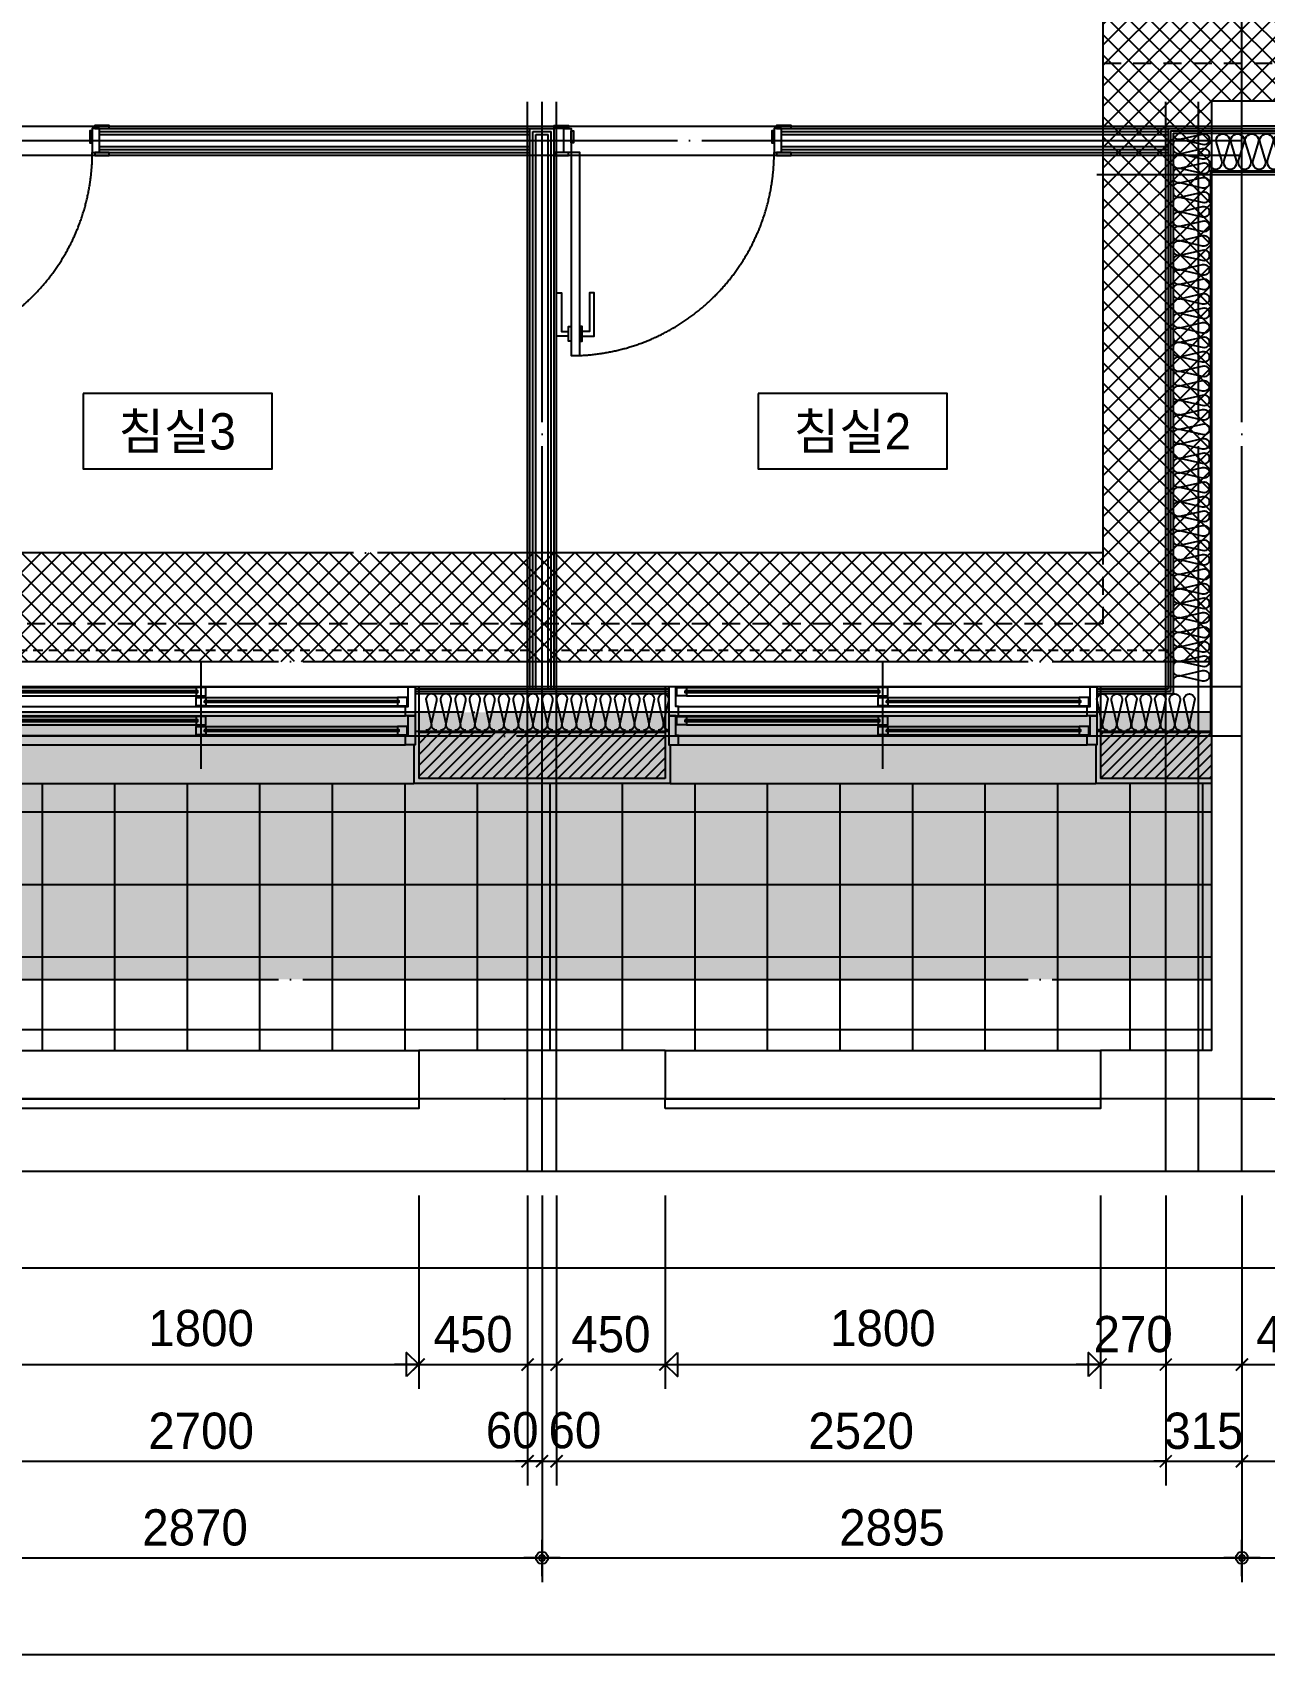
# Model space of a CAD drawing. Header units: millimetres. Extents: x -24416 to 92204, y -190080 to 23760.
# Drawn here: x 14133 to 19229, y -120941 to -114228 of the extents above; entities that cross this region are included whole.
import ezdxf
from ezdxf.enums import TextEntityAlignment as Align

# ---------------------------------------------------------------- set-up
doc = ezdxf.new("R2010")
doc.units = ezdxf.units.MM
doc.header["$LTSCALE"] = 50
for name, pattern in [('AUDIT_D_220706163347-0', [0]), ('CEN', [62, 60, -1, 0, -1]), ('H', [1.3, 0.8, -0.5]), ('HID', [2.5, 1.5, -1]), ('평면도(기준)$0$CENTER2', [16.25, 15, -0.5, 0.25, -0.5])]:
    doc.linetypes.add(name, pattern=pattern)
doc.layers.get('defpoints').update_dxf_attribs({"color": 139})
for name, color, linetype in [('A_HAT', 8, 'Continuous'), ('AA-XXXX-DIMS', 7, 'Continuous'), ('AA-단열-바닥-욕실', 30, 'Continuous'), ('ARDM', 7, 'Continuous'), ('CEN_CON', 1, 'CEN'), ('CEN_WALL', 12, 'CEN'), ('CONC', 2, 'Continuous'), ('dan1', 7, 'HID'), ('DIM', 7, 'AUDIT_D_220706163347-0'), ('ELE3_CON', 7, 'Continuous'), ('ELE4', 4, 'Continuous'), ('ETC', 6, 'Continuous'), ('FIN', 6, 'Continuous'), ('HAT', 9, 'Continuous'), ('INS', 252, 'Continuous'), ('INSUL', 8, 'Continuous'), ('SINA-F-FRAME', 4, 'Continuous'), ('WAL', 3, 'Continuous'), ('WAL_DRY', 7, 'Continuous'), ('WIN', 4, 'Continuous'), ('X - 단위세대$0$ETC', 6, 'Continuous'), ('바닥타일', 8, 'Continuous'), ('실명', 3, 'AUDIT_D_220706163347-0'), ('실명박스', 7, 'AUDIT_D_220706163347-0'), ('커튼박스', 6, 'Continuous'), ('평면도(기준)$0$1.EC-F-DOOR', 4, 'Continuous'), ('평면도(기준)$0$1.EC-F-DOOR-F', 4, 'Continuous')]:
    doc.layers.add(name, color=color, linetype=linetype)
for name, color, linetype, plot in [('AA-CEN', 1, 'CEN', False), ('Defpoint', 135, 'Continuous', False), ('MC', 135, 'Continuous', False)]:
    doc.layers.add(name, color=color, linetype=linetype, plot=plot)
doc.styles.add('HAUD01', font='Dotum.ttf')
doc.styles.add('맑은고딕', font='malgun.ttf', dxfattribs={"width": 0.9})
doc.dimstyles.new('DIM-50', dxfattribs={"dimscale": 50, "dimtxt": 3, "dimasz": 1, "dimexe": 2, "dimexo": 2, "dimgap": 1, "dimtad": 1, "dimdec": 0, "dimzin": 0, "dimdsep": 46, "dimtxsty": '맑은고딕', "dimblk1": 'DIMDOT', "dimblk2": 'DIMDOT', "dimsah": 1, "dimcen": 0.09, "dimdle": 2, "dimclrd": 7, "dimclre": 7, "dimclrt": 3, "dimadec": 0, "dimazin": 0, "dimtfac": 1, "dimtdec": 0, "dimtix": 1, "dimtmove": 2, "dimatfit": 3, "dimldrblk": 'DIMDOT', "dimfxl": 1, "dimtolj": 1, "dimtzin": 0, "dimarcsym": 0})
doc.dimstyles.new('MCDIM-50', dxfattribs={"dimscale": 50, "dimtxt": 3, "dimasz": 1, "dimexe": 2, "dimexo": 2, "dimgap": 1, "dimtad": 1, "dimdec": 0, "dimzin": 0, "dimdsep": 46, "dimtxsty": '맑은고딕', "dimblk1": 'ARCHTICK', "dimblk2": 'ARCHTICK', "dimsah": 1, "dimcen": 0.09, "dimdle": 2, "dimclrd": 7, "dimclre": 7, "dimclrt": 3, "dimadec": 0, "dimazin": 0, "dimtfac": 1, "dimtdec": 0, "dimtix": 1, "dimtmove": 2, "dimatfit": 3, "dimldrblk": 'ARCHTICK', "dimfxl": 1, "dimtolj": 1, "dimtzin": 0, "dimarcsym": 0})
doc.dimstyles.new('외부100-win', dxfattribs={"dimscale": 50, "dimtxt": 3, "dimasz": 1, "dimexe": 2, "dimexo": 2.5, "dimgap": 1.5, "dimtad": 1, "dimdec": 0, "dimzin": 0, "dimdsep": 46, "dimtxsty": '맑은고딕', "dimblk": 'DO2-2', "dimblk1": 'DO2-2', "dimblk2": 'DIMDOT', "dimcen": 0.09, "dimdle": 2, "dimclrd": 7, "dimclre": 7, "dimclrt": 3, "dimadec": 0, "dimazin": 0, "dimtfac": 1, "dimtdec": 0, "dimtix": 1, "dimtmove": 2, "dimatfit": 3, "dimldrblk": 'DO2-2', "dimfxl": 1, "dimtolj": 1, "dimtzin": 0, "dimarcsym": 0})
pattern_1 = [(45, (-332026.308, -137553.743), (-22.4506403, 22.4506403), [])]

# ---------------------------------------------------------------- blocks, each defined once
blk = doc.blocks.new('WIN_이중창_1800')
at = {"layer": 'Defpoint'}
for p, q in [((-15, 240), (-15, 0)), ((1785, 240), (1785, 0))]:
    blk.add_line(p, q, dxfattribs=at)
at = {"layer": 'WIN'}
blk.add_line((885, -100), (885, 340), dxfattribs=at)
at = {"layer": 'WIN', "color": 8}
for p, q in [((1742, 240), (28, 240)), ((1697, 237), (905, 237)), ((1697, 202), (905, 202)), ((1730, 158), (40, 158)), ((865, 196), (73, 196)), ((865, 161), (73, 161)), ((1730, 120), (40, 120)), ((865, 76), (73, 76)), ((1697, 117), (905, 117)), ((1697, 82), (905, 82)), ((1730, 38), (40, 38)), ((1730, 0), (40, 0)), ((865, 41), (73, 41))]:
    blk.add_line(p, q, dxfattribs=at)
at = {"layer": 'WIN'}
for points in [[(40, 158), (28, 158), (28, 240), (0, 240), (0, 120), (40, 120), (40, 158)], [(905, 216.5), (905, 202), (865, 202), (865, 237), (905, 237), (905, 222.5)], [(1704, 222.5), (1704, 216.5), (898, 216.5), (898, 222.5), (1704, 222.5)], [(1697, 216.5), (1697, 202), (1737, 202), (1737, 237), (1697, 237), (1697, 222.5)], [(1730, 158), (1742, 158), (1742, 240), (1770, 240), (1770, 120), (1730, 120), (1730, 158)], [(73, 175.5), (73, 161), (33, 161), (33, 196), (73, 196), (73, 181.5)], [(872, 181.5), (872, 175.5), (66, 175.5), (66, 181.5), (872, 181.5)], [(865, 175.5), (865, 161), (905, 161), (905, 196), (865, 196), (865, 181.5)], [(40, 38), (28, 38), (28, 120), (0, 120), (0, 0), (40, 0), (40, 38)], [(73, 55.5), (73, 41), (33, 41), (33, 76), (73, 76), (73, 61.5)], [(905, 96.5), (905, 82), (865, 82), (865, 117), (905, 117), (905, 102.5)], [(865, 55.5), (865, 41), (905, 41), (905, 76), (865, 76), (865, 61.5)], [(1704, 102.5), (1704, 96.5), (898, 96.5), (898, 102.5), (1704, 102.5)], [(1697, 96.5), (1697, 82), (1737, 82), (1737, 117), (1697, 117), (1697, 102.5)], [(1730, 38), (1742, 38), (1742, 120), (1770, 120), (1770, 0), (1730, 0), (1730, 38)], [(872, 61.5), (872, 55.5), (66, 55.5), (66, 61.5), (872, 61.5)]]:
    blk.add_lwpolyline(points, dxfattribs=at)
blk = doc.blocks.new('insul1')
blk.add_lwpolyline([(0, 0, 0.480617), (0.146, 0.183), (0.004, 0.817, -1.249969), (0.296, 0.817), (0.154, 0.183, 0.480617), (0.3, 0, 0.480617)], format="xyb")
blk = doc.blocks.new('DongSinsul_1')
at = {"layer": 'INSUL'}
blk.add_lwpolyline([(0, 0.25, 1.34403), (0.35, 0.25), (0.2, 0.75, -1.34403), (0.55, 0.75), (0.4, 0.25)], format="xyb", dxfattribs=at)
blk = doc.blocks.new('A$C3C3C21E6')
at = {"layer": '평면도(기준)$0$1.EC-F-DOOR'}
blk.add_lwpolyline([(70, -210), (70, -1049.6), (106, -1049.6), (106, -210), (70, -210)], dxfattribs=at)
at = {"layer": '평면도(기준)$0$1.EC-F-DOOR', "color": 8}
for points in [[(60, -969.6), (10, -969.6), (10, -789.6), (30, -789.6), (30, -949.6), (60, -949.6)], [(116.1, -969.6), (166.1, -969.6), (166.1, -789.6), (146.1, -789.6), (146.1, -949.6), (116.1, -949.6)]]:
    blk.add_lwpolyline(points, dxfattribs=at)
for points in [[(70, -929.6), (70, -989.6), (60, -989.6), (60, -929.6)], [(106, -929.6), (106, -989.6), (116, -989.6), (116, -929.6)]]:
    blk.add_lwpolyline(points, close=True, dxfattribs=at)
at = {"layer": '평면도(기준)$0$1.EC-F-DOOR', "color": 1, "linetype": '평면도(기준)$0$CENTER2', "ltscale": 6}
blk.add_arc((69.4, -209.7), 840.6, 272.49818, 359.98243, dxfattribs=at)
at = {"layer": '평면도(기준)$0$1.EC-F-DOOR-F'}
for points in [[(60, -110), (40, -110), (0, -110), (0, -98), (60, -98)], [(40, -110), (70, -110), (70, -210), (40, -210)], [(70, -120), (80, -120), (80, -170), (70, -170)], [(910, -120), (900, -120), (900, -170), (910, -170)], [(940, -110), (910, -110), (910, -210), (940, -210)], [(920, -110), (940, -110), (980, -110), (980, -98), (920, -98)], [(0, -222), (60, -222), (60, -210), (0, -210)], [(920, -222), (980, -222), (980, -210), (920, -210)]]:
    blk.add_lwpolyline(points, close=True, dxfattribs=at)
blk = doc.blocks.new('U-121A(기본)', base_point=(-97042.6, -98978.4))
at = {"layer": 'A_HAT'}
h = blk.add_hatch(dxfattribs=at)
h.set_pattern_fill('ANSI31', color=256, scale=10, style=0)
h.set_pattern_definition(pattern_1)
h.paths.add_polyline_path([(-113457.6, -97653.4), (-113457.6, -97463.4), (-114477.6, -97463.4), (-114477.6, -97653.4)])
h = blk.add_hatch(dxfattribs=at)
h.set_pattern_fill('ANSI31', color=256, scale=10, style=0)
h.set_pattern_definition(pattern_1)
h.paths.add_polyline_path([(-111657.6, -97463.4), (-111197.6, -97463.4), (-111197.6, -97653.4), (-111657.6, -97653.4)])
at = {"layer": '바닥타일'}
h = blk.add_hatch(dxfattribs=at)
h.set_pattern_fill('_USER', color=256, scale=300, double=1, pattern_type=0)
h.set_pattern_definition([(0, (-332026.3, -137553.74), (0, 300), []), (90, (-332026.3, -137553.74), (-300, 2e-14), [])])
h.paths.add_polyline_path([(-121157.6, -98778.4), (-121157.6, -97673.4), (-111197.6, -97673.4), (-111197.6, -98778.4)])
at = {"layer": 'CEN_CON'}
for p, q in [((-111072.6, -99278.4), (-111072.6, -91953.4)), ((-111072.6, -98978.4), (-121257.6, -98978.4)), ((-111072.6, -98978.4), (-96437.6, -98978.4))]:
    blk.add_line(p, q, dxfattribs=at)
at = {"layer": 'CEN_WALL'}
for p, q in [((-113967.6, -99278.4), (-113967.6, -94853.4)), ((-111252.6, -99278.4), (-111252.6, -94853.4)), ((-125707.6, -95013.4), (-111072.6, -95013.4)), ((-111672.6, -95153.4), (-108017.6, -95153.4)), ((-111072.6, -97478.4), (-125707.6, -97478.4))]:
    blk.add_line(p, q, dxfattribs=at)
at = {"layer": 'CONC'}
for p, q in [((-111197.6, -98778.4), (-111197.6, -95143.4)), ((-111197.6, -95143.4), (-110627.6, -95143.4)), ((-113457.6, -98778.4), (-114477.6, -98778.4)), ((-114477.6, -98778.4), (-114477.6, -98978.4)), ((-113457.6, -98778.4), (-113457.6, -98978.4)), ((-111197.6, -98778.4), (-111657.6, -98778.4)), ((-111657.6, -98778.4), (-111657.6, -98978.4)), ((-113457.6, -98978.4), (-114477.6, -98978.4)), ((-110947.6, -98978.4), (-111657.6, -98978.4))]:
    blk.add_line(p, q, dxfattribs=at)
at = {"layer": 'dan1'}
for points in [[(-111647.6, -94693.4), (-111647.6, -97013.4), (-116737.6, -97013.4)], [(-111647.6, -94693.4), (-107857.6, -94693.4), (-107857.6, -97013.4), (-105407.6, -97013.4)]]:
    blk.add_lwpolyline(points, dxfattribs=at)
at = {"layer": 'ELE3_CON'}
for p, q in [((-116277.6, -98778.4), (-114477.6, -98778.4)), ((-113457.6, -98778.4), (-111657.6, -98778.4))]:
    blk.add_line(p, q, dxfattribs=at)
at = {"layer": 'ELE4'}
for p, q in [((-116257.6, -97673.4), (-114497.6, -97673.4)), ((-113437.6, -97673.4), (-111677.6, -97673.4))]:
    blk.add_line(p, q, dxfattribs=at)
at = {"layer": 'FIN'}
for p, q in [((-114497.6, -97513.4), (-114497.6, -97673.4)), ((-113437.6, -97513.4), (-113437.6, -97673.4)), ((-111677.6, -97513.4), (-111677.6, -97673.4)), ((-113437.6, -97673.4), (-114497.6, -97673.4)), ((-111197.6, -97673.4), (-111677.6, -97673.4))]:
    blk.add_line(p, q, dxfattribs=at)
at = {"layer": 'INS'}
for p, q in [((-111357.6, -94983.4), (-111357.6, -97303.4)), ((-111357.6, -94983.4), (-110612.6, -94983.4)), ((-111202.6, -95138.4), (-111202.6, -97458.4)), ((-111202.6, -95138.4), (-110612.6, -95138.4)), ((-113442.6, -97303.4), (-114492.6, -97303.4)), ((-111357.6, -97303.4), (-111672.6, -97303.4)), ((-113442.6, -97458.4), (-114492.6, -97458.4)), ((-111202.6, -97458.4), (-111672.6, -97458.4))]:
    blk.add_line(p, q, dxfattribs=at)
at = {"layer": 'MC'}
for p, q in [((-114027.6, -99278.4), (-114027.6, -94853.4)), ((-113907.6, -99278.4), (-113907.6, -94853.4)), ((-111387.6, -99278.4), (-111387.6, -94853.4)), ((-125707.6, -94953.4), (-111072.6, -94953.4)), ((-105097.6, -94953.4), (-111072.6, -94953.4)), ((-125707.6, -95073.4), (-111072.6, -95073.4)), ((-111072.6, -97273.4), (-125707.6, -97273.4))]:
    blk.add_line(p, q, dxfattribs=at)
at = {"layer": 'WAL'}
for p, q in [((-113457.6, -97463.4), (-114477.6, -97463.4)), ((-114477.6, -97463.4), (-114477.6, -97653.4)), ((-113457.6, -97463.4), (-113457.6, -97653.4)), ((-111197.6, -97463.4), (-111657.6, -97463.4)), ((-111657.6, -97463.4), (-111657.6, -97653.4)), ((-113457.6, -97653.4), (-114477.6, -97653.4)), ((-111197.6, -97653.4), (-111657.6, -97653.4))]:
    blk.add_line(p, q, dxfattribs=at)
at = {"layer": 'WAL_DRY'}
for p, q in [((-115797.6, -94963.4), (-114017.6, -94963.4)), ((-115797.6, -94975.9), (-114017.6, -94975.9)), ((-114017.6, -97283.4), (-114017.6, -94963.4)), ((-114017.6, -94963.4), (-113917.6, -94963.4)), ((-114005.1, -97283.4), (-114005.1, -94975.9)), ((-114005.1, -94975.9), (-113930.1, -94975.9)), ((-113930.1, -97283.4), (-113930.1, -94975.9)), ((-113917.6, -97283.4), (-113917.6, -94963.4)), ((-112977.6, -94963.4), (-111377.6, -94963.4)), ((-112977.6, -94975.9), (-111377.6, -94975.9)), ((-111377.6, -94963.4), (-111377.6, -97283.4)), ((-111377.6, -94963.4), (-110612.6, -94963.4)), ((-111367.6, -94973.4), (-110612.6, -94973.4)), ((-111367.6, -94973.4), (-111367.6, -97293.4)), ((-115797.6, -94988.4), (-114017.6, -94988.4)), ((-115797.6, -95038.4), (-114017.6, -95038.4)), ((-113992.6, -97283.4), (-113992.6, -94988.4)), ((-113992.6, -94988.4), (-113942.6, -94988.4)), ((-113942.6, -97283.4), (-113942.6, -94988.4)), ((-112977.6, -94988.4), (-111377.6, -94988.4)), ((-112977.6, -95038.4), (-111377.6, -95038.4)), ((-115797.6, -95050.9), (-114017.6, -95050.9)), ((-115797.6, -95063.4), (-114017.6, -95063.4)), ((-112977.6, -95050.9), (-111377.6, -95050.9)), ((-112977.6, -95063.4), (-111377.6, -95063.4)), ((-113442.6, -97283.4), (-114492.6, -97283.4)), ((-113442.6, -97293.4), (-114492.6, -97293.4)), ((-111377.6, -97283.4), (-111672.6, -97283.4)), ((-111367.6, -97293.4), (-111672.6, -97293.4))]:
    blk.add_line(p, q, dxfattribs=at)
at = {"layer": 'X - 단위세대$0$ETC'}
for points in [[(-116277.6, -99018.4), (-116277.6, -98978.4), (-114477.6, -98978.4), (-114477.6, -99018.4), (-116277.6, -99018.4)], [(-113457.6, -99018.4), (-113457.6, -98978.4), (-111657.6, -98978.4), (-111657.6, -99018.4), (-113457.6, -99018.4)]]:
    blk.add_lwpolyline(points, dxfattribs=at)
at = {"layer": '커튼박스', "linetype": 'H'}
for p, q in [((-114017.6, -97123.4), (-116737.6, -97123.4)), ((-111377.6, -97123.4), (-113917.6, -97123.4))]:
    blk.add_line(p, q, dxfattribs=at)
at = {"layer": 'INS', "xscale": 150, "yscale": 150, "zscale": 150, "rotation": 270, "row_count": 1, "column_count": 38, "row_spacing": 0, "column_spacing": 60}
blk.add_blockref('insul1', (-111357.6, -94985.9), dxfattribs=at)
at = {"layer": 'INS', "yscale": 150, "zscale": 150, "row_count": 1, "row_spacing": 0}
for p, xscale, column_count, column_spacing in [((-113442.6, -97453.4), -150, 17, -60), ((-111672.6, -97453.4), 150, 7, 60)]:
    blk.add_blockref('insul1', p, dxfattribs=dict(at, xscale=xscale, column_count=column_count, column_spacing=column_spacing))
at = {"layer": 'INSUL', "xscale": 150, "yscale": 150, "zscale": 150, "rotation": 4.764361866196885e-11, "row_count": 1, "column_count": 9, "row_spacing": 1, "column_spacing": 60}
blk.add_blockref('DongSinsul_1', (-111207.6, -95133.4), dxfattribs=at)
at = {"layer": 'SINA-F-FRAME'}
for p in [(-116737.6, -94853.4), (-113917.6, -94853.4)]:
    blk.add_blockref('A$C3C3C21E6', p, dxfattribs=at)
at = {"layer": 'WIN', "xscale": -1}
for p in [(-114492.6, -97513.4), (-111672.6, -97513.4)]:
    blk.add_blockref('WIN_이중창_1800', p, dxfattribs=at)
blk = doc.blocks.new('A$C415C5DAF')
at = {"layer": '실명박스'}
for points in [[(1856.7, -134099.1), (1856.7, -134411.6), (2638.4, -134411.6), (2638.4, -134099.1)], [(4649.5, -134099.1), (4649.5, -134411.6), (5431.1, -134411.6), (5431.1, -134099.1)]]:
    blk.add_lwpolyline(points, close=True, dxfattribs=at)
at = {"layer": '실명', "style": 'HAUD01'}
for s, p in [('침실3', (2246.1, -134253.1)), ('침실2', (5038.9, -134253.1))]:
    blk.add_text(s, height=150, dxfattribs=at).set_placement(p, align=Align.MIDDLE)
blk = doc.blocks.new('A$C1CAF0AFA')
at = {"layer": 'ETC'}
h = blk.add_hatch(dxfattribs=at)
h.set_pattern_fill('CROSS', color=256, scale=10, angle=45)
h.set_pattern_definition([(45, (150589.69, -23465.964), (7e-15, 89.802561), [31.75, -95.25]), (135, (150612.14, -23465.964), (-89.802561, 7e-15), [31.75, -95.25])])
h.paths.add_polyline_path([(25080.6, -132271.7), (28580.6, -132271.7), (28580.6, -133156.7), (29050.6, -133156.7), (29050.6, -132271.7), (30990.6, -132271.7), (30990.6, -132861.7), (33220.6, -132861.7), (33220.6, -134076.7), (28810.6, -134076.7), (28810.6, -133626.7), (25080.6, -133626.7)])
h.paths.add_polyline_path([(9050.6, -141906.7), (19010.6, -141906.7), (19010.6, -140801.7), (9050.6, -140801.7)])
h.paths.add_polyline_path([(31250.6, -141906.7), (21900.6, -141906.7), (21900.6, -140801.7), (29610.6, -140801.7), (29610.6, -140626.7), (31250.6, -140626.7)])
h.paths.add_polyline_path([(31380.6, -141906.7), (33040.6, -141906.7), (33040.6, -140616.7), (31380.6, -140616.7)])
h.paths.add_polyline_path([(9050.6, -133626.7), (9050.6, -133176.7), (9690.6, -133176.7), (9690.6, -132271.7), (13190.6, -132271.7), (13190.6, -133626.7)])
at = {"layer": 'HAT'}
h = blk.add_hatch(dxfattribs=at)
h.set_pattern_fill('_USER', color=5, scale=60, angle=45, double=1, pattern_type=0)
h.set_pattern_definition([(45, (0, -23465.964), (-42.426407, 42.426407), []), (135, (0, -23465.964), (-42.426407, -42.426407), [])])
h.paths.add_polyline_path([(19010.6, -138271.7), (21900.6, -138271.7), (21900.6, -140591.7), (29400.6, -140591.7), (29400.6, -140416.7), (33040.6, -140416.7), (33040.6, -139966.7), (29420.6, -139966.7), (29420.6, -140256.7), (29220.6, -140256.7), (29220.6, -139966.7), (28950.6, -139966.7), (28950.6, -140141.7), (25000.6, -140141.7), (25000.6, -140431.7), (24800.6, -140431.7), (24800.6, -140141.7), (22350.6, -140141.7), (22350.6, -137821.7), (18560.6, -137821.7), (18560.6, -140141.7), (13470.6, -140141.7), (13470.6, -140431.7), (13270.6, -140431.7), (13270.6, -140141.7), (9500.6, -140141.7), (9500.6, -134286.7), (12760.6, -134286.7), (12760.6, -135881.7), (13070.6, -135881.7), (13070.6, -135559.2), (13270.6, -135559.2), (13270.6, -135881.7), (19010.6, -135881.7), (19010.6, -135431.7), (13210.6, -135431.7), (13210.6, -133836.7), (9050.6, -133836.7), (9050.6, -140591.7), (19010.6, -140591.7)])
h.paths.add_polyline_path([(19260.6, -135881.7), (19260.6, -135431.7), (21810.6, -135431.7), (21810.6, -135281.7), (23210.6, -135281.7), (23210.6, -135431.7), (25060.6, -135431.7), (25060.6, -133846.7), (28650.6, -133836.7), (28650.6, -134276.7), (33220.6, -134276.7), (33220.6, -137121.7), (33040.6, -137121.7), (33040.6, -137821.7), (32590.6, -137821.7), (32590.6, -136671.7), (32770.6, -136671.7), (32770.6, -134726.7), (29420.6, -134726.7), (29420.6, -134436.7), (29220.6, -134436.7), (29220.6, -134726.7), (28200.6, -134726.7), (28200.6, -134286.7), (25510.6, -134286.7), (25510.6, -135881.7), (25200.6, -135881.7), (25200.6, -135559.2), (25000.6, -135559.2), (25000.6, -135881.7)])
at = {"layer": 'AA-CEN', "color": 4}
blk.add_lwpolyline([(22350.6, -137821.7), (18560.6, -137821.7), (18560.6, -140141.7), (13470.6, -140141.7), (13470.6, -140431.7), (13270.6, -140431.7), (13270.6, -140141.7), (9500.6, -140141.7), (9500.6, -134286.7), (12760.6, -134286.7), (12760.6, -135881.7), (13070.6, -135881.7), (13070.6, -135559.2), (13270.6, -135559.2), (13270.6, -135881.7), (19010.6, -135881.7), (19010.6, -135431.7), (13210.6, -135431.7), (13210.6, -133836.7), (9050.6, -133836.7), (9050.6, -140591.7), (19010.6, -140591.7), (19010.6, -138271.7), (21900.6, -138271.7)], dxfattribs=at)
at = {"layer": 'AA-CEN'}
blk.add_lwpolyline([(9050.6, -141906.7), (19010.6, -141906.7), (19010.6, -140801.7), (9050.6, -140801.7)], close=True, dxfattribs=at)
blk = doc.blocks.new('_ArchTick')
at = {"color": 0, "linetype": 'ByBlock', "const_width": 0.15}
blk.add_lwpolyline([(-0.5, -0.5), (0.5, 0.5)], dxfattribs=at)
blk = doc.blocks.new('*D89')
at = {"layer": 'defpoints', "color": 0, "linetype": 'ByBlock', "transparency": 16777216}
for p in [(22222.4, -142700.7), (22667.4, -142700.7), (22667.4, -143500.7)]:
    blk.add_point(p, dxfattribs=at)
at = {"layer": 'DIM', "color": 7, "linetype": 'ByBlock', "lineweight": -2, "transparency": 16777216}
for p, q in [((22222.4, -142800.7), (22222.4, -143600.7)), ((22667.4, -142800.7), (22667.4, -143600.7)), ((22122.4, -143500.7), (22767.4, -143500.7))]:
    blk.add_line(p, q, dxfattribs=at)
at = {"layer": 'DIM', "color": 7, "linetype": 'ByBlock', "lineweight": -2, "transparency": 16777216, "xscale": 50, "yscale": 50, "zscale": 50, "rotation": 180}
blk.add_blockref('_ArchTick', (22222.4, -143500.7), dxfattribs=at)
at = {"layer": 'DIM', "color": 7, "linetype": 'ByBlock', "lineweight": -2, "transparency": 16777216, "xscale": 50, "yscale": 50, "zscale": 50}
blk.add_blockref('_ArchTick', (22667.4, -143500.7), dxfattribs=at)
at = {"layer": 'DIM', "color": 3, "linetype": 'ByBlock', "transparency": 16777216, "insert": (22444.9, -143375.6), "char_height": 150, "attachment_point": 5, "style": 'HAUD01'}
blk.add_mtext('\\A1;445', dxfattribs=at)
blk = doc.blocks.new('DIMDOT')
at = {"layer": 'AA-XXXX-DIMS'}
for p, q in [((0, -1.5), (0, 1.5)), ((-1.5, 0), (1.5, 0))]:
    blk.add_line(p, q, dxfattribs=at)
for radius in [0.5, 0.25]:
    blk.add_circle((0, 0), radius, dxfattribs=at)
blk = doc.blocks.new('*D748')
at = {"layer": 'defpoints', "color": 0, "transparency": 16777216}
for p in [(16457.4, -142700.7), (19327.4, -142700.7), (19327.4, -144300.7)]:
    blk.add_point(p, dxfattribs=at)
at = {"layer": 'DIM', "color": 7, "lineweight": -2, "transparency": 16777216}
for p, q in [((16457.4, -142800.7), (16457.4, -144400.7)), ((19327.4, -142800.7), (19327.4, -144400.7)), ((16507.4, -144300.7), (19277.4, -144300.7))]:
    blk.add_line(p, q, dxfattribs=at)
at = {"layer": 'DIM', "color": 7, "lineweight": -2, "transparency": 16777216, "xscale": 50, "yscale": 50, "zscale": 50, "rotation": 180}
blk.add_blockref('DIMDOT', (16457.4, -144300.7), dxfattribs=at)
at = {"layer": 'DIM', "color": 7, "lineweight": -2, "transparency": 16777216, "xscale": 50, "yscale": 50, "zscale": 50}
blk.add_blockref('DIMDOT', (19327.4, -144300.7), dxfattribs=at)
at = {"layer": 'DIM', "color": 3, "transparency": 16777216, "insert": (17892.4, -144175.6), "char_height": 150, "attachment_point": 5, "style": 'HAUD01'}
blk.add_mtext('\\A1;2870', dxfattribs=at)
blk = doc.blocks.new('*D749')
at = {"layer": 'defpoints', "color": 0, "transparency": 16777216}
for p in [(19327.4, -142700.7), (22222.4, -142700.7), (22222.4, -144300.7)]:
    blk.add_point(p, dxfattribs=at)
at = {"layer": 'DIM', "color": 7, "lineweight": -2, "transparency": 16777216}
for p, q in [((19327.4, -142800.7), (19327.4, -144400.7)), ((22222.4, -142800.7), (22222.4, -144400.7)), ((19377.4, -144300.7), (22172.4, -144300.7))]:
    blk.add_line(p, q, dxfattribs=at)
at = {"layer": 'DIM', "color": 7, "lineweight": -2, "transparency": 16777216, "xscale": 50, "yscale": 50, "zscale": 50, "rotation": 180}
blk.add_blockref('DIMDOT', (19327.4, -144300.7), dxfattribs=at)
at = {"layer": 'DIM', "color": 7, "lineweight": -2, "transparency": 16777216, "xscale": 50, "yscale": 50, "zscale": 50}
blk.add_blockref('DIMDOT', (22222.4, -144300.7), dxfattribs=at)
at = {"layer": 'DIM', "color": 3, "transparency": 16777216, "insert": (20774.9, -144175.6), "char_height": 150, "attachment_point": 5, "style": 'HAUD01'}
blk.add_mtext('\\A1;2895', dxfattribs=at)
blk = doc.blocks.new('*D750')
at = {"layer": 'defpoints', "color": 0, "transparency": 16777216}
for p in [(22222.4, -142700.7), (25042.4, -142700.7), (25042.4, -144300.7)]:
    blk.add_point(p, dxfattribs=at)
at = {"layer": 'DIM', "color": 7, "lineweight": -2, "transparency": 16777216}
for p, q in [((22222.4, -142800.7), (22222.4, -144400.7)), ((25042.4, -142800.7), (25042.4, -144400.7)), ((22272.4, -144300.7), (24992.4, -144300.7))]:
    blk.add_line(p, q, dxfattribs=at)
at = {"layer": 'DIM', "color": 7, "lineweight": -2, "transparency": 16777216, "xscale": 50, "yscale": 50, "zscale": 50, "rotation": 180}
blk.add_blockref('DIMDOT', (22222.4, -144300.7), dxfattribs=at)
at = {"layer": 'DIM', "color": 7, "lineweight": -2, "transparency": 16777216, "xscale": 50, "yscale": 50, "zscale": 50}
blk.add_blockref('DIMDOT', (25042.4, -144300.7), dxfattribs=at)
at = {"layer": 'DIM', "color": 3, "transparency": 16777216, "insert": (23632.4, -144175.6), "char_height": 150, "attachment_point": 5, "style": 'HAUD01'}
blk.add_mtext('\\A1;2820', dxfattribs=at)
blk = doc.blocks.new('*D754')
at = {"layer": 'defpoints', "color": 0, "transparency": 16777216}
for p in [(12192.4, -142700.7), (36252.4, -142700.7), (36252.4, -144700.7)]:
    blk.add_point(p, dxfattribs=at)
at = {"layer": 'DIM', "color": 7, "lineweight": -2, "transparency": 16777216}
for p, q in [((12192.4, -142800.7), (12192.4, -144800.7)), ((36252.4, -142800.7), (36252.4, -144800.7)), ((12242.4, -144700.7), (36202.4, -144700.7))]:
    blk.add_line(p, q, dxfattribs=at)
at = {"layer": 'DIM', "color": 7, "lineweight": -2, "transparency": 16777216, "xscale": 50, "yscale": 50, "zscale": 50, "rotation": 180}
blk.add_blockref('DIMDOT', (12192.4, -144700.7), dxfattribs=at)
at = {"layer": 'DIM', "color": 7, "lineweight": -2, "transparency": 16777216, "xscale": 50, "yscale": 50, "zscale": 50}
blk.add_blockref('DIMDOT', (36252.4, -144700.7), dxfattribs=at)
at = {"layer": 'DIM', "color": 3, "transparency": 16777216, "insert": (24222.4, -144575.6), "char_height": 150, "attachment_point": 5, "style": 'HAUD01'}
blk.add_mtext('\\A1;24060', dxfattribs=at)
blk = doc.blocks.new('*D759')
at = {"layer": 'defpoints', "color": 0, "linetype": 'ByBlock', "transparency": 16777216}
for p in [(16567.4, -142700.7), (19267.4, -142700.7), (19267.4, -143900.7)]:
    blk.add_point(p, dxfattribs=at)
at = {"layer": 'DIM', "color": 7, "linetype": 'ByBlock', "lineweight": -2, "transparency": 16777216}
for p, q in [((16567.4, -142800.7), (16567.4, -144000.7)), ((19267.4, -142800.7), (19267.4, -144000.7)), ((16467.4, -143900.7), (19367.4, -143900.7))]:
    blk.add_line(p, q, dxfattribs=at)
at = {"layer": 'DIM', "color": 7, "linetype": 'ByBlock', "lineweight": -2, "transparency": 16777216, "xscale": 50, "yscale": 50, "zscale": 50, "rotation": 180}
blk.add_blockref('_ArchTick', (16567.4, -143900.7), dxfattribs=at)
at = {"layer": 'DIM', "color": 7, "linetype": 'ByBlock', "lineweight": -2, "transparency": 16777216, "xscale": 50, "yscale": 50, "zscale": 50}
blk.add_blockref('_ArchTick', (19267.4, -143900.7), dxfattribs=at)
at = {"layer": 'DIM', "color": 3, "linetype": 'ByBlock', "transparency": 16777216, "insert": (17917.4, -143775.6), "char_height": 150, "attachment_point": 5, "style": 'HAUD01'}
blk.add_mtext('\\A1;2700', dxfattribs=at)
blk = doc.blocks.new('*D760')
at = {"layer": 'defpoints', "color": 0, "linetype": 'ByBlock', "transparency": 16777216}
for p in [(19267.4, -142700.7), (19327.4, -142700.7), (19327.4, -143900.7)]:
    blk.add_point(p, dxfattribs=at)
at = {"layer": 'DIM', "color": 7, "linetype": 'ByBlock', "lineweight": -2, "transparency": 16777216}
for p, q in [((19267.4, -142800.7), (19267.4, -144000.7)), ((19327.4, -142800.7), (19327.4, -144000.7)), ((19267.4, -143900.7), (19217.4, -143900.7)), ((19267.4, -143900.7), (19327.4, -143900.7)), ((19327.4, -143900.7), (19377.4, -143900.7))]:
    blk.add_line(p, q, dxfattribs=at)
at = {"layer": 'DIM', "color": 7, "linetype": 'ByBlock', "lineweight": -2, "transparency": 16777216, "xscale": 50, "yscale": 50, "zscale": 50}
blk.add_blockref('_ArchTick', (19267.4, -143900.7), dxfattribs=at)
at = {"layer": 'DIM', "color": 7, "linetype": 'ByBlock', "lineweight": -2, "transparency": 16777216, "xscale": 50, "yscale": 50, "zscale": 50, "rotation": 180}
blk.add_blockref('_ArchTick', (19327.4, -143900.7), dxfattribs=at)
at = {"layer": 'DIM', "color": 3, "linetype": 'ByBlock', "transparency": 16777216, "insert": (19204.2, -143773.2), "char_height": 150, "attachment_point": 5, "style": 'HAUD01'}
blk.add_mtext('\\A1;60', dxfattribs=at)
blk = doc.blocks.new('*D761')
at = {"layer": 'defpoints', "color": 0, "linetype": 'ByBlock', "transparency": 16777216}
for p in [(19327.4, -142700.7), (19387.4, -142700.7), (19387.4, -143900.7)]:
    blk.add_point(p, dxfattribs=at)
at = {"layer": 'DIM', "color": 7, "linetype": 'ByBlock', "lineweight": -2, "transparency": 16777216}
for p, q in [((19327.4, -142800.7), (19327.4, -144000.7)), ((19387.4, -142800.7), (19387.4, -144000.7)), ((19327.4, -143900.7), (19277.4, -143900.7)), ((19327.4, -143900.7), (19387.4, -143900.7)), ((19387.4, -143900.7), (19437.4, -143900.7))]:
    blk.add_line(p, q, dxfattribs=at)
at = {"layer": 'DIM', "color": 7, "linetype": 'ByBlock', "lineweight": -2, "transparency": 16777216, "xscale": 50, "yscale": 50, "zscale": 50}
blk.add_blockref('_ArchTick', (19327.4, -143900.7), dxfattribs=at)
at = {"layer": 'DIM', "color": 7, "linetype": 'ByBlock', "lineweight": -2, "transparency": 16777216, "xscale": 50, "yscale": 50, "zscale": 50, "rotation": 180}
blk.add_blockref('_ArchTick', (19387.4, -143900.7), dxfattribs=at)
at = {"layer": 'DIM', "color": 3, "linetype": 'ByBlock', "transparency": 16777216, "insert": (19463.5, -143773.2), "char_height": 150, "attachment_point": 5, "style": 'HAUD01'}
blk.add_mtext('\\A1;60', dxfattribs=at)
blk = doc.blocks.new('*D762')
at = {"layer": 'defpoints', "color": 0, "linetype": 'ByBlock', "transparency": 16777216}
for p in [(19387.4, -142700.7), (21907.4, -142700.7), (21907.4, -143900.7)]:
    blk.add_point(p, dxfattribs=at)
at = {"layer": 'DIM', "color": 7, "linetype": 'ByBlock', "lineweight": -2, "transparency": 16777216}
for p, q in [((19387.4, -142800.7), (19387.4, -144000.7)), ((21907.4, -142800.7), (21907.4, -144000.7)), ((19287.4, -143900.7), (22007.4, -143900.7))]:
    blk.add_line(p, q, dxfattribs=at)
at = {"layer": 'DIM', "color": 7, "linetype": 'ByBlock', "lineweight": -2, "transparency": 16777216, "xscale": 50, "yscale": 50, "zscale": 50, "rotation": 180}
blk.add_blockref('_ArchTick', (19387.4, -143900.7), dxfattribs=at)
at = {"layer": 'DIM', "color": 7, "linetype": 'ByBlock', "lineweight": -2, "transparency": 16777216, "xscale": 50, "yscale": 50, "zscale": 50}
blk.add_blockref('_ArchTick', (21907.4, -143900.7), dxfattribs=at)
at = {"layer": 'DIM', "color": 3, "linetype": 'ByBlock', "transparency": 16777216, "insert": (20647.4, -143775.6), "char_height": 150, "attachment_point": 5, "style": 'HAUD01'}
blk.add_mtext('\\A1;2520', dxfattribs=at)
blk = doc.blocks.new('*D763')
at = {"layer": 'defpoints', "color": 0, "linetype": 'ByBlock', "transparency": 16777216}
for p in [(21907.4, -142700.7), (22222.4, -142700.7), (22222.4, -143900.7)]:
    blk.add_point(p, dxfattribs=at)
at = {"layer": 'DIM', "color": 7, "linetype": 'ByBlock', "lineweight": -2, "transparency": 16777216}
for p, q in [((21907.4, -142800.7), (21907.4, -144000.7)), ((22222.4, -142800.7), (22222.4, -144000.7)), ((21907.4, -143900.7), (21857.4, -143900.7)), ((21907.4, -143900.7), (22222.4, -143900.7)), ((22222.4, -143900.7), (22272.4, -143900.7))]:
    blk.add_line(p, q, dxfattribs=at)
at = {"layer": 'DIM', "color": 7, "linetype": 'ByBlock', "lineweight": -2, "transparency": 16777216, "xscale": 50, "yscale": 50, "zscale": 50}
blk.add_blockref('_ArchTick', (21907.4, -143900.7), dxfattribs=at)
at = {"layer": 'DIM', "color": 7, "linetype": 'ByBlock', "lineweight": -2, "transparency": 16777216, "xscale": 50, "yscale": 50, "zscale": 50, "rotation": 180}
blk.add_blockref('_ArchTick', (22222.4, -143900.7), dxfattribs=at)
at = {"layer": 'DIM', "color": 3, "linetype": 'ByBlock', "transparency": 16777216, "insert": (22064.9, -143775.6), "char_height": 150, "attachment_point": 5, "style": 'HAUD01'}
blk.add_mtext('\\A1;315', dxfattribs=at)
blk = doc.blocks.new('DO2-2')
at = {"layer": 'ARDM'}
blk.add_line((0, 0), (-2, 0), dxfattribs=at)
blk.add_lwpolyline([(-1, -1), (-1, 1), (0, 0)], close=True, dxfattribs=at)
blk = doc.blocks.new('*D777')
at = {"layer": 'defpoints', "color": 0, "linetype": 'ByBlock', "transparency": 16777216}
for p in [(17017.4, -142700.7), (18817.4, -142700.7), (18817.4, -143500.7)]:
    blk.add_point(p, dxfattribs=at)
at = {"layer": 'DIM', "color": 7, "linetype": 'ByBlock', "lineweight": -2, "transparency": 16777216}
for p, q in [((17017.4, -142825.7), (17017.4, -143600.7)), ((18817.4, -142825.7), (18817.4, -143600.7)), ((17067.4, -143500.7), (18767.4, -143500.7))]:
    blk.add_line(p, q, dxfattribs=at)
at = {"layer": 'DIM', "color": 7, "linetype": 'ByBlock', "lineweight": -2, "transparency": 16777216, "xscale": 50, "yscale": 50, "zscale": 50, "rotation": 180}
blk.add_blockref('DO2-2', (17017.4, -143500.7), dxfattribs=at)
at = {"layer": 'DIM', "color": 7, "linetype": 'ByBlock', "lineweight": -2, "transparency": 16777216, "xscale": 50, "yscale": 50, "zscale": 50}
blk.add_blockref('DO2-2', (18817.4, -143500.7), dxfattribs=at)
at = {"layer": 'DIM', "color": 3, "linetype": 'ByBlock', "transparency": 16777216, "insert": (17917.4, -143350.6), "char_height": 150, "attachment_point": 5, "style": 'HAUD01'}
blk.add_mtext('\\A1;1800', dxfattribs=at)
blk = doc.blocks.new('*D778')
at = {"layer": 'defpoints', "color": 0, "linetype": 'ByBlock', "transparency": 16777216}
for p in [(18817.4, -142700.7), (19267.4, -142700.7), (19267.4, -143500.7)]:
    blk.add_point(p, dxfattribs=at)
at = {"layer": 'DIM', "color": 7, "linetype": 'ByBlock', "lineweight": -2, "transparency": 16777216}
for p, q in [((18817.4, -142800.7), (18817.4, -143600.7)), ((19267.4, -142800.7), (19267.4, -143600.7)), ((18717.4, -143500.7), (19367.4, -143500.7))]:
    blk.add_line(p, q, dxfattribs=at)
at = {"layer": 'DIM', "color": 7, "linetype": 'ByBlock', "lineweight": -2, "transparency": 16777216, "xscale": 50, "yscale": 50, "zscale": 50, "rotation": 180}
blk.add_blockref('_ArchTick', (18817.4, -143500.7), dxfattribs=at)
at = {"layer": 'DIM', "color": 7, "linetype": 'ByBlock', "lineweight": -2, "transparency": 16777216, "xscale": 50, "yscale": 50, "zscale": 50}
blk.add_blockref('_ArchTick', (19267.4, -143500.7), dxfattribs=at)
at = {"layer": 'DIM', "color": 3, "linetype": 'ByBlock', "transparency": 16777216, "insert": (19042.4, -143375.6), "char_height": 150, "attachment_point": 5, "style": 'HAUD01'}
blk.add_mtext('\\A1;450', dxfattribs=at)
blk = doc.blocks.new('*D779')
at = {"layer": 'defpoints', "color": 0, "linetype": 'ByBlock', "transparency": 16777216}
for p in [(19387.4, -142700.7), (19837.4, -142700.7), (19837.4, -143500.7)]:
    blk.add_point(p, dxfattribs=at)
at = {"layer": 'DIM', "color": 7, "linetype": 'ByBlock', "lineweight": -2, "transparency": 16777216}
for p, q in [((19387.4, -142800.7), (19387.4, -143600.7)), ((19837.4, -142800.7), (19837.4, -143600.7)), ((19287.4, -143500.7), (19937.4, -143500.7))]:
    blk.add_line(p, q, dxfattribs=at)
at = {"layer": 'DIM', "color": 7, "linetype": 'ByBlock', "lineweight": -2, "transparency": 16777216, "xscale": 50, "yscale": 50, "zscale": 50, "rotation": 180}
blk.add_blockref('_ArchTick', (19387.4, -143500.7), dxfattribs=at)
at = {"layer": 'DIM', "color": 7, "linetype": 'ByBlock', "lineweight": -2, "transparency": 16777216, "xscale": 50, "yscale": 50, "zscale": 50}
blk.add_blockref('_ArchTick', (19837.4, -143500.7), dxfattribs=at)
at = {"layer": 'DIM', "color": 3, "linetype": 'ByBlock', "transparency": 16777216, "insert": (19612.4, -143375.6), "char_height": 150, "attachment_point": 5, "style": 'HAUD01'}
blk.add_mtext('\\A1;450', dxfattribs=at)
blk = doc.blocks.new('*D780')
at = {"layer": 'defpoints', "color": 0, "linetype": 'ByBlock', "transparency": 16777216}
for p in [(19837.4, -142700.7), (21637.4, -142700.7), (21637.4, -143500.7)]:
    blk.add_point(p, dxfattribs=at)
at = {"layer": 'DIM', "color": 7, "linetype": 'ByBlock', "lineweight": -2, "transparency": 16777216}
for p, q in [((19837.4, -142825.7), (19837.4, -143600.7)), ((21637.4, -142825.7), (21637.4, -143600.7)), ((19887.4, -143500.7), (21587.4, -143500.7))]:
    blk.add_line(p, q, dxfattribs=at)
at = {"layer": 'DIM', "color": 7, "linetype": 'ByBlock', "lineweight": -2, "transparency": 16777216, "xscale": 50, "yscale": 50, "zscale": 50, "rotation": 180}
blk.add_blockref('DO2-2', (19837.4, -143500.7), dxfattribs=at)
at = {"layer": 'DIM', "color": 7, "linetype": 'ByBlock', "lineweight": -2, "transparency": 16777216, "xscale": 50, "yscale": 50, "zscale": 50}
blk.add_blockref('DO2-2', (21637.4, -143500.7), dxfattribs=at)
at = {"layer": 'DIM', "color": 3, "linetype": 'ByBlock', "transparency": 16777216, "insert": (20737.4, -143350.6), "char_height": 150, "attachment_point": 5, "style": 'HAUD01'}
blk.add_mtext('\\A1;1800', dxfattribs=at)
blk = doc.blocks.new('*D781')
at = {"layer": 'defpoints', "color": 0, "linetype": 'ByBlock', "transparency": 16777216}
for p in [(21637.4, -142700.7), (21907.4, -142700.7), (21907.4, -143500.7)]:
    blk.add_point(p, dxfattribs=at)
at = {"layer": 'DIM', "color": 7, "linetype": 'ByBlock', "lineweight": -2, "transparency": 16777216}
for p, q in [((21637.4, -142800.7), (21637.4, -143600.7)), ((21907.4, -142800.7), (21907.4, -143600.7)), ((21637.4, -143500.7), (21587.4, -143500.7)), ((21637.4, -143500.7), (21907.4, -143500.7)), ((21907.4, -143500.7), (21957.4, -143500.7))]:
    blk.add_line(p, q, dxfattribs=at)
at = {"layer": 'DIM', "color": 7, "linetype": 'ByBlock', "lineweight": -2, "transparency": 16777216, "xscale": 50, "yscale": 50, "zscale": 50}
blk.add_blockref('_ArchTick', (21637.4, -143500.7), dxfattribs=at)
at = {"layer": 'DIM', "color": 7, "linetype": 'ByBlock', "lineweight": -2, "transparency": 16777216, "xscale": 50, "yscale": 50, "zscale": 50, "rotation": 180}
blk.add_blockref('_ArchTick', (21907.4, -143500.7), dxfattribs=at)
at = {"layer": 'DIM', "color": 3, "linetype": 'ByBlock', "transparency": 16777216, "insert": (21772.4, -143375.6), "char_height": 150, "attachment_point": 5, "style": 'HAUD01'}
blk.add_mtext('\\A1;270', dxfattribs=at)
blk = doc.blocks.new('DIM-1108')
at = {"layer": 'DIM'}
for base, p1, p2, picture, middle in [((36252.4, -144700.7), (12192.4, -142700.7), (36252.4, -142700.7), '*D754', (24222.4, -144575.6)), ((19327.4, -144300.7), (16457.4, -142700.7), (19327.4, -142700.7), '*D748', (17892.4, -144175.6)), ((22222.4, -144300.7), (19327.4, -142700.7), (22222.4, -142700.7), '*D749', (20774.9, -144175.6)), ((25042.4, -144300.7), (22222.4, -142700.7), (25042.4, -142700.7), '*D750', (23632.4, -144175.6))]:
    dim = blk.add_linear_dim(base=base, p1=p1, p2=p2, angle=180, dimstyle='DIM-50', override={"dimscale": 50, "dimtxsty": 'HAUD01'}, dxfattribs=at)
    dim.commit()
    dim.dimension.update_dxf_attribs({"geometry": picture, "text_midpoint": middle})
at = {"layer": 'DIM', "linetype": 'ByBlock'}
for base, p1, p2, dimstyle, picture, middle in [((19267.4, -143900.7), (16567.4, -142700.7), (19267.4, -142700.7), 'MCDIM-50', '*D759', (17917.4, -143775.6)), ((18817.4, -143500.7), (17017.4, -142700.7), (18817.4, -142700.7), '외부100-win', '*D777', (17917.4, -143350.6)), ((19267.4, -143500.7), (18817.4, -142700.7), (19267.4, -142700.7), 'MCDIM-50', '*D778', (19042.4, -143375.6)), ((21907.4, -143900.7), (19387.4, -142700.7), (21907.4, -142700.7), 'MCDIM-50', '*D762', (20647.4, -143775.6)), ((19837.4, -143500.7), (19387.4, -142700.7), (19837.4, -142700.7), 'MCDIM-50', '*D779', (19612.4, -143375.6)), ((21637.4, -143500.7), (19837.4, -142700.7), (21637.4, -142700.7), '외부100-win', '*D780', (20737.4, -143350.6)), ((21907.4, -143500.7), (21637.4, -142700.7), (21907.4, -142700.7), 'MCDIM-50', '*D781', (21772.4, -143375.6)), ((22222.4, -143900.7), (21907.4, -142700.7), (22222.4, -142700.7), 'MCDIM-50', '*D763', (22064.9, -143775.6)), ((22667.4, -143500.7), (22222.4, -142700.7), (22667.4, -142700.7), 'MCDIM-50', '*D89', (22444.9, -143375.6))]:
    dim = blk.add_linear_dim(base=base, p1=p1, p2=p2, angle=180, dimstyle=dimstyle, override={"dimtxsty": 'HAUD01'}, dxfattribs=at)
    dim.commit()
    dim.dimension.update_dxf_attribs({"geometry": picture, "text_midpoint": middle})
for base, p1, p2, picture, middle in [((19327.4, -143900.7), (19267.4, -142700.7), (19327.4, -142700.7), '*D760', (19204.2, -143773.2)), ((19387.4, -143900.7), (19327.4, -142700.7), (19387.4, -142700.7), '*D761', (19463.5, -143773.2))]:
    dim = blk.add_linear_dim(base=base, p1=p1, p2=p2, angle=180, dimstyle='MCDIM-50', override={"dimtxsty": 'HAUD01'}, dxfattribs=at)
    dim.commit()
    dim.dimension.update_dxf_attribs({"geometry": picture, "text_midpoint": middle, "dimtype": 128})

msp = doc.modelspace()

# ---------------------------------------------------------------- linework, layer by layer
at = {"layer": 'defpoints'}
for points in [[(36366.1, -103565.7), (2500.6, -103565.7), (2500.6, -120940.7), (36366.1, -120940.7)], [(35966.1, -103965.7), (2900.6, -103965.7), (2900.6, -120540.7), (35966.1, -120540.7)], [(35566.1, -104365.7), (3300.6, -104365.7), (3300.6, -120140.7), (35566.1, -120140.7)], [(35166.1, -104765.7), (3700.6, -104765.7), (3700.6, -119740.7), (35166.1, -119740.7)], [(34766.1, -105165.7), (4100.6, -105165.7), (4100.6, -119340.7), (34766.1, -119340.7)], [(34366.1, -105565.7), (4500.6, -105565.7), (4500.6, -118940.7), (34366.1, -118940.7)]]:
    msp.add_lwpolyline(points, close=True, dxfattribs=at)

# ---------------------------------------------------------------- block references
for name, p in [('DIM-1108', (-3086.8, 23760)), ('U-121A(기본)', (33165.6, -118640.7))]:
    msp.add_blockref(name, p)
at = {"layer": 'AA-단열-바닥-욕실'}
msp.add_blockref('A$C1CAF0AFA', (0, 23760), dxfattribs=at)
at = {"layer": '실명박스'}
msp.add_blockref('A$C415C5DAF', (12485.4, 18377.1), dxfattribs=at)

doc.saveas('drawing.dxf')
